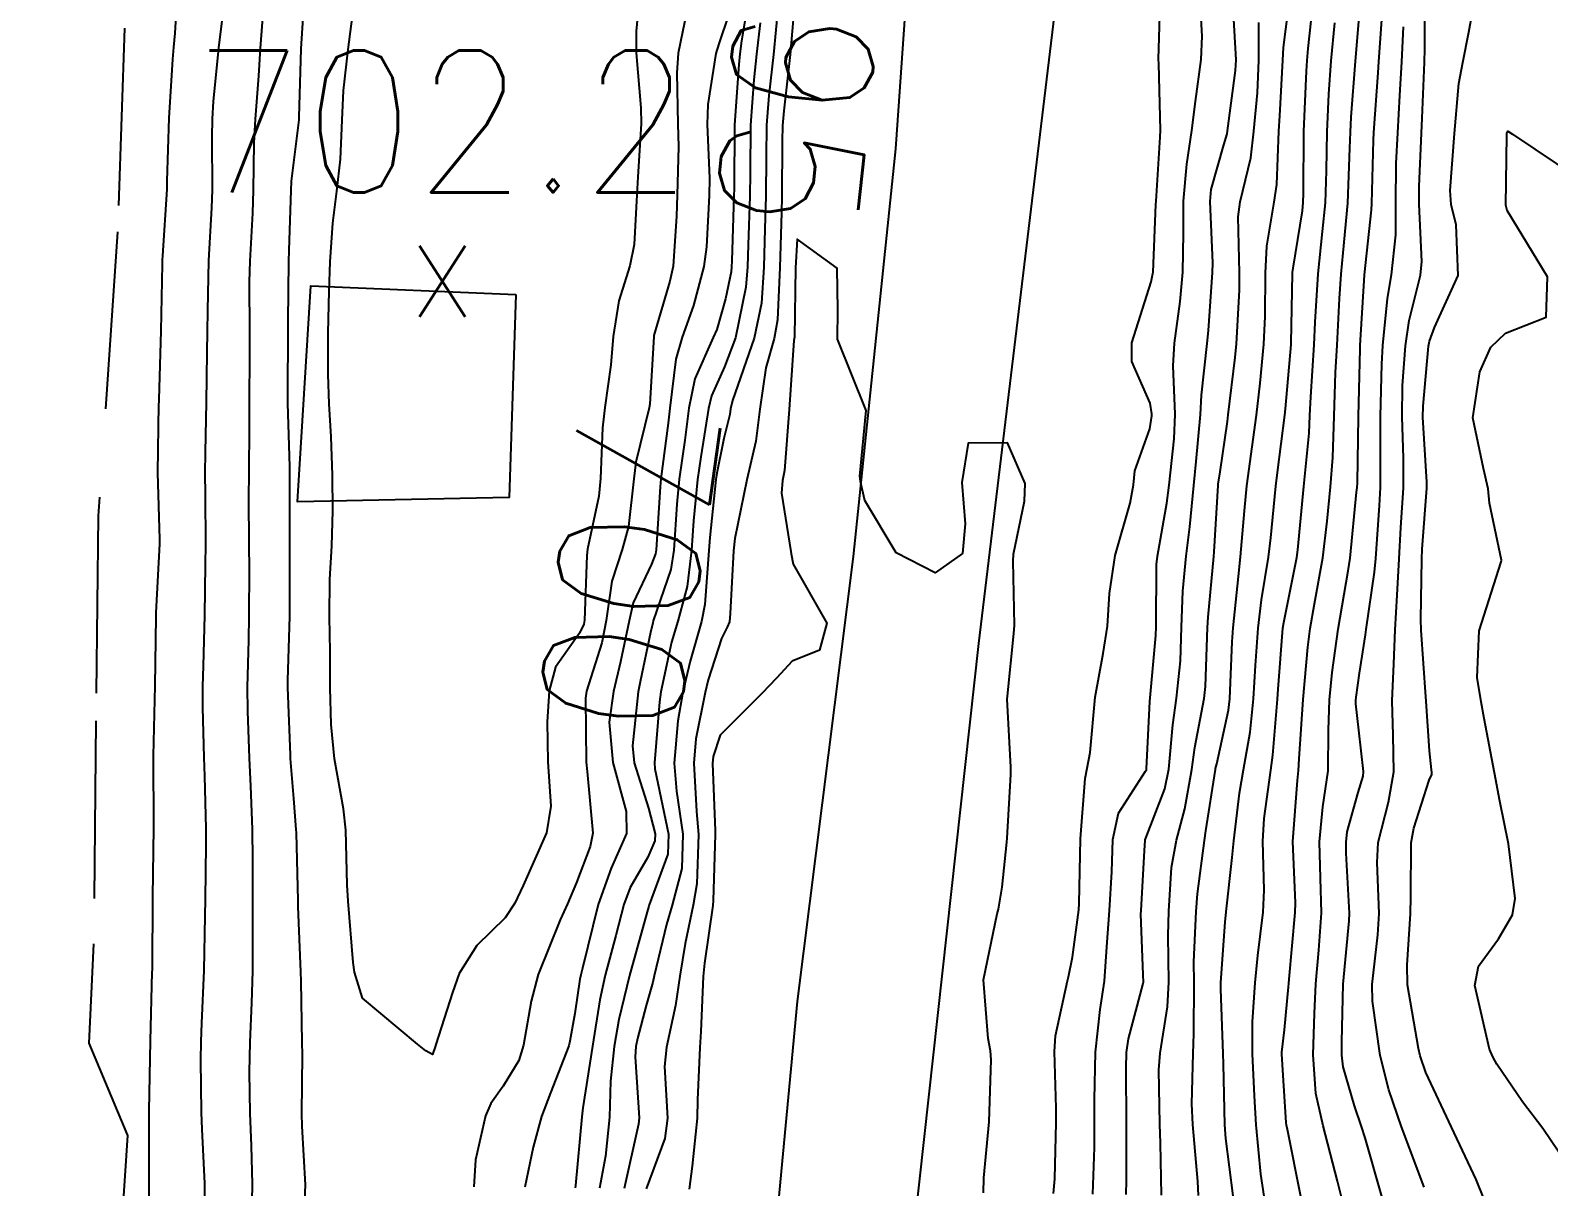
# Model space of a CAD drawing. Header units: metres. Extents: x 298520 to 308411, y 7433745 to 7450750.
# Drawn here: x 300827.6 to 300870.4, y 7448141.55 to 7448174.13 of the extents above; entities that cross this region are included whole.
import ezdxf
from ezdxf.enums import TextEntityAlignment as Align

# ---------------------------------------------------------------- set-up
doc = ezdxf.new("R2010")
doc.units = ezdxf.units.M
doc.header["$LTSCALE"] = 10
doc.linetypes.add('DASHED', pattern=[0.75, 0.5, -0.25])
for name, color, linetype in [('Cotas', 45, 'Continuous'), ('Curvas de Nivel 1m', 11, 'Continuous'), ('Curvas de Nivel 5m', 15, 'Continuous'), ('Edificações', 30, 'Continuous'), ('Linha Férrea', 251, 'TRACKS'), ('Pontos Cotados', 45, 'Continuous'), ('Vias Secundárias', 230, 'DASHED')]:
    doc.layers.add(name, color=color, linetype=linetype)
doc.styles.add('Style-STANDARD', font='STANDARD.shx')
doc.linetypes.add('TRACKS', pattern='A,0.15,[130,ltypeshp.shx,S=0.25,R=0,X=0,Y=0],0.15', length=0.3)

# ---------------------------------------------------------------- blocks, each defined once
blk = doc.blocks.new('ELVTXT_59')
at = {"layer": 'Pontos Cotados', "linetype": 'Continuous', "style": 'Style-STANDARD'}
for s, height, p in [('702.2', 4, (0, 4)), ('x', 3, (0, 0))]:
    blk.add_text(s, height=height, dxfattribs=at).set_placement(p, align=Align.MIDDLE_CENTER)

msp = doc.modelspace()

# ---------------------------------------------------------------- linework, layer by layer
at = {"layer": 'Curvas de Nivel 1m', "flags": 128}
for points, elevation in [([(300830.972, 7448139.659), (300830.952, 7448141.609), (300830.949, 7448141.659), (300830.95, 7448141.706), (300830.953, 7448143.66), (300830.953, 7448143.689), (300830.985, 7448145.659), (300831.041, 7448147.589), (300831.045, 7448147.659), (300831.045, 7448147.731), (300831.052, 7448149.659), (300831.054, 7448149.719), (300831.082, 7448151.659), (300831.081, 7448151.717), (300831.072, 7448153.66), (300831.072, 7448153.689), (300831.119, 7448155.659), (300831.149, 7448157.602), (300831.148, 7448157.659), (300831.152, 7448157.718), (300831.251, 7448159.658), (300831.251, 7448159.794), (300831.195, 7448161.659), (300831.229, 7448163.592), (300831.231, 7448163.659), (300831.233, 7448163.728), (300831.286, 7448165.658), (300831.325, 7448167.544), (300831.33, 7448167.658), (300831.334, 7448167.778), (300831.457, 7448169.657), (300831.464, 7448169.885), (300831.52, 7448171.656), (300831.618, 7448173.315), (300831.649, 7448173.655), (300831.685, 7448174.052), (300831.783, 7448175.653)], 697), ([(300832.532, 7448139.981), (300832.52, 7448141.636), (300832.448, 7448143.167), (300832.43, 7448143.637), (300832.412, 7448145.112), (300832.414, 7448145.638), (300832.436, 7448146.152), (300832.505, 7448147.637), (300832.533, 7448149.181), (300832.537, 7448149.637), (300832.558, 7448151.187), (300832.559, 7448151.637), (300832.519, 7448153.119), (300832.504, 7448153.638), (300832.469, 7448155.051), (300832.468, 7448155.639), (300832.484, 7448156.227), (300832.52, 7448157.639), (300832.543, 7448159.074), (300832.551, 7448159.638), (300832.539, 7448161.051), (300832.532, 7448161.639), (300832.537, 7448162.245), (300832.568, 7448163.639), (300832.59, 7448165.052), (300832.601, 7448165.639), (300832.61, 7448166.221), (300832.634, 7448167.639), (300832.718, 7448169.127), (300832.739, 7448169.637), (300832.73, 7448171.12), (300832.742, 7448171.638), (300832.77, 7448172.127), (300832.917, 7448173.635), (300833.138, 7448175.469)], 698), ([(300844.812, 7448175.495), (300844.676, 7448174.109), (300844.678, 7448173.496), (300844.809, 7448171.945), (300844.82, 7448171.494), (300844.732, 7448170.001), (300844.703, 7448169.495), (300844.622, 7448168.093), (300844.502, 7448167.497), (300844.191, 7448166.507), (300844.035, 7448165.501), (300843.971, 7448164.706), (300843.798, 7448163.504), (300843.731, 7448162.927), (300843.677, 7448161.505), (300843.63, 7448161.003), (300843.312, 7448159.508), (300843.287, 7448159.332), (300843.225, 7448157.509), (300843.204, 7448157.396), (300843.087, 7448157.146), (300842.404, 7448156.189), (300842.228, 7448155.523), (300842.175, 7448154.644), (300842.19, 7448153.523), (300842.272, 7448152.274), (300842.154, 7448151.523), (300841.499, 7448150.034), (300841.259, 7448149.536), (300840.989, 7448149.12), (300840.189, 7448148.34), (300839.69, 7448147.553), (300839.504, 7448147.016), (300839.032, 7448145.559), (300839.011, 7448145.491), (300838.94, 7448145.272), (300838.75, 7448145.372), (300838.513, 7448145.566), (300836.962, 7448146.863), (300836.736, 7448147.592), (300836.699, 7448147.869), (300836.558, 7448149.594), (300836.535, 7448150.057), (300836.499, 7448151.595), (300836.427, 7448152.191), (300836.175, 7448153.599), (300836.081, 7448154.571), (300836.056, 7448155.6), (300836.05, 7448156.629), (300836.031, 7448157.601), (300836.045, 7448158.659), (300836.104, 7448159.6), (300836.134, 7448160.589), (300836.123, 7448161.6), (300836.079, 7448162.671), (300836.027, 7448163.601), (300836.001, 7448164.432), (300836.001, 7448165.602), (300836.024, 7448166.778), (300836.056, 7448167.602), (300836.129, 7448168.695), (300836.242, 7448169.6), (300836.343, 7448170.498), (300836.391, 7448171.599), (300836.435, 7448172.429), (300836.563, 7448173.591), (300836.751, 7448175.041)], 701), ([(300847.927, 7448175.461), (300847.651, 7448173.829), (300847.605, 7448173.465), (300847.575, 7448173.169), (300847.451, 7448171.467), (300847.44, 7448169.672), (300847.438, 7448169.467), (300847.378, 7448167.631), (300847.371, 7448167.468), (300847.359, 7448167.32), (300847.199, 7448166.562), (300846.954, 7448165.704), (300846.852, 7448165.473), (300846.338, 7448164.311), (300846.164, 7448163.48), (300846.049, 7448162.582), (300845.895, 7448161.482), (300845.827, 7448160.782), (300845.741, 7448159.484), (300845.655, 7448158.937), (300845.161, 7448157.489), (300845.147, 7448157.434), (300845.088, 7448157.16), (300844.79, 7448155.769), (300844.737, 7448155.493), (300844.574, 7448153.969), (300844.62, 7448153.494), (300845.024, 7448152.217), (300845.213, 7448151.488), (300845.205, 7448151.294), (300845.006, 7448150.829), (300844.515, 7448149.978), (300844.331, 7448149.497), (300844.105, 7448148.624), (300843.803, 7448147.508), (300843.655, 7448146.817), (300843.445, 7448145.512), (300843.175, 7448143.766), (300843.145, 7448143.517), (300842.967, 7448141.582), (300842.958, 7448141.519)], 698), ([(300857.556, 7448141.34), (300857.601, 7448142.651), (300857.604, 7448143.34), (300857.599, 7448144.01), (300857.628, 7448145.34), (300857.762, 7448146.537), (300857.881, 7448147.336), (300857.951, 7448148.304), (300858.024, 7448149.335), (300858.093, 7448150.423), (300858.119, 7448151.333), (300858.279, 7448152.077), (300859.042, 7448153.259), (300859.065, 7448153.297), (300859.066, 7448153.32), (300859.159, 7448155.222), (300859.166, 7448155.319), (300859.328, 7448157.079), (300859.337, 7448157.318), (300859.349, 7448159.079), (300859.373, 7448159.317), (300859.638, 7448160.805), (300859.703, 7448161.314), (300859.846, 7448162.62), (300859.875, 7448163.313), (300859.818, 7448164.672), (300859.852, 7448165.313), (300860.016, 7448166.49), (300860.09, 7448167.311), (300860.114, 7448168.416), (300860.114, 7448169.311), (300860.201, 7448170.353), (300860.348, 7448171.309), (300860.451, 7448172.122), (300860.612, 7448173.307), (300860.636, 7448173.96), (300860.562, 7448175.307)], 696), ([(300860.531, 7448141.304), (300860.511, 7448141.691), (300860.375, 7448143.305), (300860.349, 7448143.886), (300860.379, 7448145.306), (300860.405, 7448145.852), (300860.407, 7448147.306), (300860.404, 7448147.88), (300860.464, 7448149.305), (300860.5, 7448149.803), (300860.698, 7448151.303), (300860.742, 7448151.577), (300861.01, 7448153.3), (300861.015, 7448153.329), (300861.045, 7448153.466), (300861.38, 7448154.976), (300861.42, 7448155.296), (300861.482, 7448156.901), (300861.507, 7448157.296), (300861.658, 7448158.744), (300861.718, 7448159.294), (300861.833, 7448160.586), (300861.9, 7448161.292), (300862.048, 7448162.393), (300862.168, 7448163.29), (300862.269, 7448164.192), (300862.37, 7448165.288), (300862.411, 7448166.068), (300862.424, 7448167.288), (300862.455, 7448168.047), (300862.67, 7448169.286), (300862.742, 7448169.781), (300862.799, 7448171.285), (300862.821, 7448171.723), (300862.908, 7448173.284), (300862.928, 7448173.642), (300863.132, 7448175.282)], 699), ([(300848.687, 7448174.84), (300848.549, 7448173.451), (300848.422, 7448172.296), (300848.356, 7448171.453), (300848.342, 7448170.552), (300848.337, 7448169.453), (300848.309, 7448168.539), (300848.276, 7448167.454), (300848.212, 7448166.44), (300848.01, 7448165.458), (300847.399, 7448163.7), (300847.344, 7448163.467), (300847.319, 7448163.309), (300847.15, 7448162.629), (300846.953, 7448161.655), (300846.929, 7448161.472), (300846.754, 7448159.836), (300846.732, 7448159.474), (300846.617, 7448157.956), (300846.52, 7448157.476), (300846.201, 7448156.354), (300845.998, 7448155.481), (300845.859, 7448154.678), (300845.755, 7448153.483), (300845.819, 7448152.694), (300845.998, 7448151.48), (300845.97, 7448150.514), (300845.692, 7448149.483), (300845.538, 7448148.934), (300845.188, 7448147.488), (300845.146, 7448147.313), (300844.96, 7448146.656), (300844.716, 7448145.724), (300844.674, 7448145.494), (300844.652, 7448145.206), (300844.764, 7448143.492), (300844.743, 7448143.315), (300844.34, 7448141.498)], 696), ([(300858.491, 7448141.326), (300858.505, 7448141.72), (300858.5, 7448143.326), (300858.496, 7448144.884), (300858.505, 7448145.327), (300858.561, 7448145.714), (300858.972, 7448147.276), (300858.981, 7448147.312), (300858.975, 7448147.516), (300858.909, 7448149.239), (300858.912, 7448149.321), (300859.01, 7448151.022), (300859.03, 7448151.303), (300859.028, 7448151.32), (300859.587, 7448152.762), (300859.697, 7448153.313), (300859.811, 7448154.557), (300859.909, 7448155.312), (300860.021, 7448156.368), (300860.057, 7448157.31), (300860.089, 7448158.324), (300860.183, 7448159.309), (300860.291, 7448160.138), (300860.4, 7448161.307), (300860.468, 7448161.982), (300860.586, 7448163.306), (300860.621, 7448163.853), (300860.773, 7448165.304), (300860.816, 7448165.674), (300860.931, 7448167.303), (300860.933, 7448167.577), (300860.859, 7448169.304), (300860.892, 7448169.647), (300861.249, 7448170.901), (300861.337, 7448171.215), (300861.351, 7448171.299), (300861.577, 7448172.999), (300861.591, 7448173.297), (300861.494, 7448175.105)], 697), ([(300863.42, 7448141.272), (300863.042, 7448143.158), (300863.016, 7448143.279), (300863.001, 7448143.356), (300862.934, 7448144.395), (300862.885, 7448145.281), (300862.885, 7448145.339), (300862.953, 7448145.966), (300863.072, 7448147.178), (300863.081, 7448147.278), (300863.088, 7448147.392), (300863.262, 7448149.276), (300863.263, 7448149.543), (300863.191, 7448151.277), (300863.322, 7448152.992), (300863.351, 7448153.275), (300863.371, 7448153.6), (300863.481, 7448155.274), (300863.611, 7448156.746), (300863.68, 7448157.271), (300863.805, 7448157.974), (300864.035, 7448159.266), (300864.158, 7448160.299), (300864.254, 7448161.263), (300864.317, 7448162.091), (300864.356, 7448163.262), (300864.397, 7448164.484), (300864.44, 7448165.261), (300864.512, 7448166.576), (300864.555, 7448167.26), (300864.615, 7448167.856), (300864.74, 7448169.257), (300864.803, 7448170.811), (300864.815, 7448171.257), (300864.833, 7448171.683), (300864.957, 7448173.255), (300865.113, 7448175.065)], 702), ([(300868.574, 7448141.213), (300868.362, 7448141.755), (300867.665, 7448143.223), (300866.938, 7448144.767), (300866.783, 7448145.232), (300866.732, 7448145.447), (300866.421, 7448147.236), (300866.415, 7448147.799), (300866.513, 7448149.235), (300866.517, 7448149.716), (300866.527, 7448151.235), (300866.599, 7448151.654), (300867.04, 7448153.003), (300867.107, 7448153.165), (300867.113, 7448153.229), (300867.104, 7448153.289), (300867.049, 7448153.831), (300866.955, 7448155.231), (300866.946, 7448155.35), (300866.809, 7448157.233), (300866.803, 7448157.526), (300866.83, 7448159.233), (300866.842, 7448159.506), (300866.969, 7448161.232), (300866.969, 7448161.398), (300866.858, 7448163.233), (300866.862, 7448163.537), (300867.02, 7448165.232), (300867.044, 7448165.372), (300867.188, 7448165.753), (300867.849, 7448167.22), (300867.798, 7448168.648), (300867.653, 7448169.224), (300867.626, 7448169.614), (300867.747, 7448171.223), (300867.869, 7448172.626), (300867.98, 7448173.22), (300868.151, 7448174.076), (300868.363, 7448175.214)], 706), ([(300833.847, 7448140.662), (300833.868, 7448141.62), (300833.838, 7448142.697), (300833.8, 7448143.621), (300833.784, 7448144.772), (300833.803, 7448145.621), (300833.85, 7448146.73), (300833.874, 7448147.621), (300833.874, 7448148.731), (300833.875, 7448149.621), (300833.874, 7448150.752), (300833.864, 7448151.621), (300833.821, 7448152.833), (300833.785, 7448153.623), (300833.731, 7448154.949), (300833.723, 7448155.623), (300833.757, 7448156.95), (300833.769, 7448157.623), (300833.776, 7448158.953), (300833.773, 7448159.623), (300833.766, 7448160.984), (300833.769, 7448161.624), (300833.782, 7448162.996), (300833.781, 7448163.624), (300833.786, 7448165.015), (300833.786, 7448165.624), (300833.782, 7448167.046), (300833.799, 7448167.624), (300833.872, 7448168.978), (300833.89, 7448169.623), (300833.91, 7448170.96), (300833.949, 7448171.623), (300834.045, 7448172.848), (300834.087, 7448173.622), (300834.154, 7448174.484)], 699), ([(300847.294, 7448174.588), (300847.01, 7448173.748), (300846.929, 7448173.474), (300846.697, 7448172.04), (300846.678, 7448171.476), (300846.746, 7448169.967), (300846.742, 7448169.475), (300846.665, 7448168.029), (300846.59, 7448167.476), (300846.298, 7448166.378), (300845.974, 7448165.482), (300845.799, 7448164.861), (300845.633, 7448163.485), (300845.585, 7448163.057), (300845.378, 7448161.488), (300845.355, 7448161.263), (300845.241, 7448159.489), (300845.225, 7448159.375), (300845.109, 7448159.089), (300844.598, 7448157.994), (300844.479, 7448157.496), (300844.242, 7448156.332), (300844.04, 7448155.5), (300843.92, 7448154.635), (300844.019, 7448153.5), (300844.396, 7448152.123), (300844.406, 7448151.496), (300843.979, 7448150.524), (300843.609, 7448149.504), (300843.164, 7448147.707), (300843.117, 7448147.518), (300843.092, 7448147.398), (300842.956, 7448146.425), (300842.815, 7448145.652), (300842.779, 7448145.522), (300842.264, 7448144.193), (300842.015, 7448143.529), (300841.78, 7448142.666), (300841.539, 7448141.534)], 699), ([(300864.562, 7448141.255), (300864.455, 7448141.701), (300864.046, 7448143.263), (300863.842, 7448144.177), (300863.765, 7448145.268), (300863.804, 7448146.424), (300863.841, 7448147.267), (300863.926, 7448148.209), (300864.001, 7448149.265), (300863.975, 7448150.238), (300863.94, 7448151.266), (300864.042, 7448152.25), (300864.184, 7448153.263), (300864.2, 7448154.409), (300864.223, 7448155.263), (300864.299, 7448156.037), (300864.47, 7448157.259), (300864.755, 7448158.901), (300864.808, 7448159.255), (300864.991, 7448161.112), (300865.007, 7448161.252), (300865.011, 7448161.375), (300865.04, 7448163.252), (300865.087, 7448165.157), (300865.091, 7448165.251), (300865.201, 7448167.078), (300865.211, 7448167.242), (300865.411, 7448169.067), (300865.419, 7448169.248), (300865.465, 7448171.033), (300865.477, 7448171.248), (300865.596, 7448172.929), (300865.619, 7448173.247), (300865.725, 7448174.82)], 703), ([(300848.177, 7448174.342), (300848.076, 7448173.458), (300848.001, 7448172.73), (300847.902, 7448171.46), (300847.89, 7448170.111), (300847.884, 7448169.46), (300847.841, 7448168.082), (300847.822, 7448167.461), (300847.776, 7448166.89), (300847.479, 7448165.466), (300847.175, 7448164.651), (300846.808, 7448163.832), (300846.716, 7448163.474), (300846.505, 7448162.114), (300846.413, 7448161.477), (300846.295, 7448160.305), (300846.238, 7448159.479), (300846.119, 7448158.463), (300845.851, 7448157.482), (300845.68, 7448156.888), (300845.378, 7448155.487), (300845.337, 7448155.21), (300845.194, 7448153.488), (300845.209, 7448153.32), (300845.593, 7448151.484), (300845.573, 7448150.919), (300845.045, 7448149.489), (300845.034, 7448149.448), (300844.991, 7448149.296), (300844.489, 7448147.497), (300844.194, 7448146.261), (300844.059, 7448145.503), (300843.955, 7448144.526), (300843.925, 7448143.505), (300843.818, 7448142.412), (300843.649, 7448141.509)], 697), ([(300859.492, 7448141.314), (300859.458, 7448142.771), (300859.441, 7448143.315), (300859.41, 7448144.844), (300859.452, 7448145.315), (300859.659, 7448146.616), (300859.695, 7448147.313), (300859.675, 7448148.624), (300859.692, 7448149.313), (300859.771, 7448150.546), (300859.909, 7448151.311), (300860.144, 7448152.191), (300860.344, 7448153.307), (300860.428, 7448153.927), (300860.692, 7448155.304), (300860.733, 7448155.638), (300860.79, 7448157.303), (300860.806, 7448157.593), (300860.965, 7448159.301), (300860.979, 7448159.436), (300861.087, 7448161.3), (300861.089, 7448161.345), (300861.139, 7448161.693), (300861.346, 7448163.112), (300861.369, 7448163.298), (300861.565, 7448164.91), (300861.602, 7448165.296), (300861.688, 7448166.806), (300861.689, 7448167.295), (300861.652, 7448168.87), (300861.711, 7448169.295), (300862.004, 7448170.534), (300862.097, 7448171.292), (300862.192, 7448172.368), (300862.233, 7448173.291), (300862.237, 7448174.347)], 698), ([(300862.387, 7448141.285), (300862.289, 7448141.899), (300862.159, 7448143.288), (300862.111, 7448144.108), (300862.058, 7448145.289), (300862.053, 7448146.192), (300862.127, 7448147.288), (300862.205, 7448148.063), (300862.353, 7448149.286), (300862.383, 7448149.903), (300862.347, 7448151.287), (300862.386, 7448151.923), (300862.575, 7448153.285), (300862.625, 7448153.706), (300862.761, 7448155.283), (300862.781, 7448155.569), (300862.91, 7448157.282), (300862.934, 7448157.442), (300863.103, 7448158.288), (300863.301, 7448159.277), (300863.331, 7448159.492), (300863.504, 7448161.274), (300863.65, 7448162.778), (300863.675, 7448163.272), (300863.696, 7448163.8), (300863.793, 7448165.271), (300863.825, 7448165.906), (300863.902, 7448167.27), (300864.033, 7448168.456), (300864.111, 7448169.267), (300864.143, 7448170.167), (300864.159, 7448171.266), (300864.207, 7448172.328), (300864.275, 7448173.265), (300864.374, 7448174.344)], 701), ([(300865.706, 7448141.242), (300865.235, 7448142.93), (300865.13, 7448143.248), (300864.929, 7448143.826), (300864.61, 7448144.925), (300864.573, 7448145.256), (300864.576, 7448145.628), (300864.607, 7448147.255), (300864.778, 7448149.04), (300864.788, 7448149.253), (300864.699, 7448150.944), (300864.691, 7448151.255), (300864.726, 7448151.545), (300865.034, 7448152.654), (300865.172, 7448153.118), (300865.186, 7448153.249), (300865.055, 7448154.409), (300864.965, 7448155.155), (300864.965, 7448155.251), (300864.974, 7448155.341), (300865.074, 7448156.014), (300865.239, 7448157.1), (300865.259, 7448157.248), (300865.491, 7448158.864), (300865.532, 7448159.246), (300865.633, 7448160.739), (300865.66, 7448161.245), (300865.666, 7448162.734), (300865.663, 7448163.245), (300865.697, 7448164.725), (300865.727, 7448165.245), (300865.865, 7448166.575), (300865.974, 7448167.242), (300866.095, 7448168.366), (300866.098, 7448169.241), (300866.109, 7448170.377), (300866.151, 7448171.241), (300866.213, 7448172.296), (300866.266, 7448173.24), (300866.309, 7448174.224)], 704), ([(300870.908, 7448142.199), (300870.239, 7448143.19), (300869.667, 7448143.936), (300868.941, 7448144.999), (300868.826, 7448145.211), (300868.739, 7448145.419), (300868.325, 7448147.216), (300868.429, 7448147.765), (300868.986, 7448148.536), (300869.381, 7448149.204), (300869.462, 7448149.667), (300869.275, 7448151.206), (300869.031, 7448152.412), (300868.875, 7448153.212), (300868.589, 7448154.738), (300868.501, 7448155.208), (300868.393, 7448155.891), (300868.445, 7448157.21), (300869.063, 7448159.151), (300869.076, 7448159.201), (300868.734, 7448160.811), (300868.701, 7448161.206), (300868.566, 7448161.784), (300868.268, 7448163.213), (300868.468, 7448164.503), (300868.772, 7448165.206), (300869.187, 7448165.593), (300870.332, 7448166.048), (300870.369, 7448167.188), (300869.231, 7448169.05), (300869.194, 7448169.201), (300869.221, 7448171.169), (300869.223, 7448171.2), (300869.226, 7448171.227), (300869.254, 7448171.291), (300869.387, 7448171.199), (300871.241, 7448169.953)], 707), ([(300854.476, 7448141.376), (300854.479, 7448141.797), (300854.636, 7448143.374), (300854.69, 7448145.123), (300854.67, 7448145.374), (300854.599, 7448145.724), (300854.468, 7448147.378), (300854.86, 7448149.24), (300854.899, 7448149.371), (300854.999, 7448149.984), (300855.126, 7448151.254), (300855.135, 7448151.369), (300855.241, 7448153.166), (300855.245, 7448153.368), (300855.143, 7448155.288), (300855.145, 7448155.369), (300855.326, 7448157.131), (300855.342, 7448157.368), (300855.309, 7448159.169), (300855.321, 7448159.368), (300855.628, 7448160.865), (300855.642, 7448161.365), (300855.15, 7448162.507), (300854.036, 7448162.501), (300853.863, 7448161.389), (300853.955, 7448160.221), (300853.876, 7448159.389), (300853.107, 7448158.841), (300852.007, 7448159.411), (300851.128, 7448160.881), (300851, 7448161.421), (300850.988, 7448161.569), (300851.163, 7448163.42), (300850.357, 7448165.428), (300850.367, 7448166.257), (300850.343, 7448167.429), (300849.221, 7448168.24), (300849.176, 7448167.441), (300849.145, 7448165.479), (300849.136, 7448165.441), (300849.126, 7448165.385), (300848.995, 7448163.443), (300848.858, 7448161.723), (300848.809, 7448161.445), (300848.776, 7448161.092), (300849.039, 7448159.441), (300849.051, 7448159.379), (300849.109, 7448159.089), (300850.051, 7448157.43), (300849.847, 7448156.667), (300849.077, 7448156.356), (300848.639, 7448155.877), (300848.23, 7448155.452), (300847.051, 7448154.271), (300846.851, 7448153.666), (300846.836, 7448153.472), (300846.903, 7448151.582), (300846.906, 7448151.471), (300846.854, 7448149.611), (300846.841, 7448149.472), (300846.609, 7448147.842), (300846.571, 7448147.474), (300846.505, 7448145.919), (300846.473, 7448145.475), (300846.405, 7448143.998), (300846.4, 7448143.475), (300846.257, 7448142.128), (300846.175, 7448141.477)], 694)]:
    msp.add_lwpolyline(points, dxfattribs=dict(at, elevation=elevation))
at = {"layer": 'Curvas de Nivel 5m', "flags": 128}
for points, elevation in [([(300849.18, 7448175.32), (300849.023, 7448173.444), (300848.842, 7448171.863), (300848.809, 7448171.447), (300848.8, 7448170.998), (300848.791, 7448169.447), (300848.777, 7448168.995), (300848.727, 7448167.447), (300848.668, 7448165.971), (300848.574, 7448165.449), (300848.34, 7448164.618), (300848.171, 7448163.455), (300848.054, 7448162.551), (300847.802, 7448161.46), (300847.463, 7448159.811), (300847.426, 7448159.465), (300847.326, 7448157.697), (300847.309, 7448157.467), (300847.246, 7448157.312), (300847.086, 7448156.99), (300846.715, 7448155.826), (300846.626, 7448155.474), (300846.363, 7448154.164), (300846.304, 7448153.477), (300846.379, 7448152.12), (300846.434, 7448151.476), (300846.395, 7448150.08), (300846.287, 7448149.477), (300846.063, 7448148.398), (300845.913, 7448147.481), (300845.785, 7448146.657), (300845.533, 7448145.484), (300845.484, 7448144.938), (300845.565, 7448143.484), (300845.493, 7448142.909), (300844.961, 7448141.489)], 695), ([(300861.507, 7448141.294), (300861.305, 7448142.908), (300861.277, 7448143.296), (300861.235, 7448145.002), (300861.227, 7448145.297), (300861.158, 7448147.111), (300861.161, 7448147.298), (300861.283, 7448149.004), (300861.315, 7448149.297), (300861.483, 7448150.82), (300861.529, 7448151.295), (300861.692, 7448152.634), (300861.804, 7448153.292), (300861.989, 7448154.355), (300862.085, 7448155.29), (300862.138, 7448156.229), (300862.211, 7448157.289), (300862.308, 7448158.081), (300862.503, 7448159.286), (300862.571, 7448159.832), (300862.712, 7448161.284), (300862.756, 7448161.666), (300862.962, 7448163.282), (300862.983, 7448163.464), (300863.142, 7448165.28), (300863.145, 7448165.318), (300863.182, 7448167.28), (300863.182, 7448167.301), (300863.205, 7448167.429), (300863.461, 7448169.045), (300863.483, 7448169.276), (300863.493, 7448169.534), (300863.503, 7448171.276), (300863.574, 7448172.98), (300863.596, 7448173.275), (300863.628, 7448173.617), (300863.805, 7448175.272)], 700), ([(300856.449, 7448141.354), (300856.482, 7448141.771), (300856.522, 7448143.354), (300856.521, 7448143.76), (300856.474, 7448145.355), (300856.505, 7448145.799), (300856.839, 7448147.351), (300856.866, 7448147.459), (300856.98, 7448148.012), (300857.164, 7448149.347), (300857.172, 7448149.524), (300857.21, 7448151.347), (300857.335, 7448153.049), (300857.398, 7448153.345), (300857.483, 7448153.779), (300857.617, 7448155.342), (300857.85, 7448156.57), (300857.97, 7448157.337), (300858.027, 7448158.261), (300858.188, 7448159.334), (300858.609, 7448160.809), (300858.698, 7448161.327), (300858.742, 7448161.722), (300859.157, 7448162.898), (300859.218, 7448163.264), (300859.221, 7448163.319), (300859.166, 7448163.625), (300858.65, 7448164.8), (300858.649, 7448165.328), (300859.2, 7448167.045), (300859.248, 7448167.274), (300859.254, 7448167.319), (300859.333, 7448169.217), (300859.335, 7448169.319), (300859.453, 7448171.116), (300859.459, 7448171.318), (300859.41, 7448173.189), (300859.408, 7448173.319), (300859.461, 7448175.159)], 695), ([(300866.897, 7448141.534), (300866.256, 7448143.237), (300865.895, 7448144.278), (300865.653, 7448145.243), (300865.438, 7448146.774), (300865.433, 7448147.245), (300865.589, 7448148.642), (300865.626, 7448149.244), (300865.565, 7448150.687), (300865.601, 7448151.244), (300865.886, 7448152.386), (300866.041, 7448153.24), (300866.02, 7448154.273), (300865.995, 7448155.241), (300866.042, 7448156.276), (300866.074, 7448157.24), (300866.133, 7448158.21), (300866.187, 7448159.239), (300866.238, 7448160.122), (300866.308, 7448161.238), (300866.309, 7448162.075), (300866.271, 7448163.239), (300866.286, 7448164.124), (300866.37, 7448165.238), (300866.475, 7448165.953), (300866.792, 7448167.234), (300866.828, 7448167.615), (300866.751, 7448169.235), (300866.749, 7448169.724), (300866.819, 7448171.234), (300866.839, 7448171.654), (300866.903, 7448173.234), (300866.911, 7448173.609), (300866.912, 7448175.234)], 705), ([(300835.339, 7448141.163), (300835.36, 7448141.605), (300835.268, 7448143.258), (300835.258, 7448143.607), (300835.273, 7448145.274), (300835.269, 7448145.607), (300835.233, 7448147.343), (300835.225, 7448147.607), (300835.155, 7448149.444), (300835.152, 7448149.608), (300835.102, 7448151.519), (300835.096, 7448151.609), (300835.026, 7448152.484), (300834.939, 7448153.611), (300834.937, 7448153.719), (300834.863, 7448155.612), (300834.862, 7448155.816), (300834.92, 7448157.612), (300834.922, 7448157.784), (300834.916, 7448159.612), (300834.92, 7448159.807), (300834.918, 7448161.612), (300834.913, 7448161.835), (300834.865, 7448163.613), (300834.863, 7448163.916), (300834.866, 7448165.613), (300834.871, 7448165.93), (300834.89, 7448167.613), (300834.9, 7448167.93), (300834.952, 7448169.613), (300834.968, 7448169.881), (300835.177, 7448171.611), (300835.185, 7448171.68), (300835.236, 7448173.61), (300835.292, 7448174.483)], 700), ([(300846.106, 7448174.671), (300845.865, 7448173.484), (300845.827, 7448172.932), (300845.858, 7448171.484), (300845.876, 7448170.854), (300845.841, 7448169.484), (300845.815, 7448168.896), (300845.72, 7448167.485), (300845.633, 7448167.059), (300845.183, 7448165.529), (300845.174, 7448165.499), (300845.063, 7448163.592), (300845.044, 7448163.491), (300844.675, 7448161.96), (300844.616, 7448161.495), (300844.468, 7448160.148), (300844.289, 7448159.498), (300843.999, 7448158.606), (300843.833, 7448157.503), (300843.715, 7448156.872), (300843.285, 7448155.508), (300843.252, 7448155.317), (300843.273, 7448153.508), (300843.296, 7448153.251), (300843.461, 7448151.506), (300843.383, 7448151.133), (300842.999, 7448150.121), (300842.745, 7448149.514), (300842.539, 7448149.067), (300841.917, 7448147.531), (300841.718, 7448146.776), (300841.507, 7448145.534), (300841.37, 7448145.104), (300840.931, 7448144.378), (300840.58, 7448143.89), (300840.438, 7448143.545), (300840.155, 7448142.303), (300840.107, 7448141.548)], 700)]:
    msp.add_lwpolyline(points, dxfattribs=dict(at, elevation=elevation))
at = {"layer": 'Edificações'}
msp.add_lwpolyline([(300841.285, 7448166.681), (300841.1, 7448160.97), (300835.136, 7448160.848), (300835.505, 7448166.927)], close=True, dxfattribs=at)
at = {"layer": 'Linha Férrea', "flags": 128}
for points in [[(298729.261, 7450749.95), (298734.809, 7450730.65), (298742.343, 7450703.451), (298750.119, 7450676.237), (298757.889, 7450649.199), (298765.189, 7450623.712), (298769.985, 7450606.424), (298776.494, 7450583.287), (298783.055, 7450560.248), (298788.164, 7450542.214), (298793.821, 7450521.584), (298798.125, 7450506.606), (298804.386, 7450484.418), (298809.295, 7450466.837), (298814.551, 7450448.858), (298819.559, 7450431.225), (298826.267, 7450408.649), (298831.926, 7450389.314), (298837.135, 7450370.779), (298842.092, 7450352.398), (298847.802, 7450331.823), (298852.149, 7450316.412), (298858.34, 7450294.769), (298862.969, 7450278.965), (298867.952, 7450260.088), (298870.924, 7450249.95), (298873.722, 7450238.982), (298878.355, 7450222.697), (298882.025, 7450210.358), (298885.603, 7450197.651), (298890.189, 7450181.049), (298894.637, 7450166.006), (298898.995, 7450149.812), (298904.361, 7450131.79), (298908.122, 7450117.709), (298911.93, 7450103.946), (298916.104, 7450089.039), (298920.554, 7450073.399), (298923.212, 7450064.319), (298926.468, 7450052.577), (298930.321, 7450038.956), (298934.723, 7450023.223), (298938.252, 7450011.622), (298941.509, 7449999.193), (298944.399, 7449989.651), (298947.701, 7449977.682), (298952.335, 7449961.49), (298956.967, 7449946.581), (298961.92, 7449929.017), (298965.909, 7449915.258), (298970.082, 7449900.905), (298973.936, 7449887.787), (298977.788, 7449874.853), (298981.549, 7449862.469), (298986.366, 7449847.197), (298989.852, 7449836.37), (298994.575, 7449822.337), (298999.437, 7449807.292), (299004.068, 7449794.269), (299008.7, 7449781.657), (299013.057, 7449770.328), (299018.285, 7449757.718), (299022.322, 7449748.037), (299026.817, 7449737.63), (299031.861, 7449726.852), (299036.814, 7449716.896), (299043.096, 7449705.205), (299047.821, 7449696.534), (299054.335, 7449685.572), (299060.664, 7449675.852), (299069.469, 7449663.104), (299077.541, 7449652.872), (299085.429, 7449643.336), (299089.832, 7449637.784), (299098.728, 7449628.561), (299107.993, 7449618.793), (299117.442, 7449610.031), (299127.077, 7449601.223), (299138.453, 7449591.782), (299150.409, 7449582.651), (299162.779, 7449573.982), (299174.004, 7449567.002), (299185.962, 7449560.295), (299199.698, 7449553.222), (299213.253, 7449547.024), (299227.033, 7449541.5), (299241.999, 7449536.525), (299258.424, 7449531.831), (299277.224, 7449527.814), (299295.935, 7449525.032), (299311.589, 7449523.57), (299326.876, 7449522.883), (299340.975, 7449522.747), (299353.572, 7449523.111), (299369.274, 7449524.069), (299382.826, 7449525.211), (299396.609, 7449526.717), (299414.178, 7449529.501), (299430.969, 7449532.603), (299440.142, 7449534.839), (299451.094, 7449537.487), (299469.666, 7449542.917), (299486.963, 7449547.755), (299510.376, 7449554.83), (299531.414, 7449561.037), (299544.903, 7449564.894), (299559.186, 7449569.068), (299590.197, 7449576.665), (299616.417, 7449582.259), (299645.03, 7449585.805), (299675.251, 7449587.635), (299705.522, 7449586.259), (299732.882, 7449582.825), (299762.581, 7449576.088), (299791.888, 7449566.944), (299816.217, 7449556.896), (299840.774, 7449544.781), (299859.676, 7449534.387), (299878.529, 7449521.308), (299897.376, 7449507.135), (299919.538, 7449486.991), (299927.658, 7449478.626), (299947.133, 7449456.962), (299961.499, 7449437.961), (299971.137, 7449424.784), (299981.869, 7449408.322), (299997.595, 7449383.682), (300016.228, 7449354.96), (300035.864, 7449324.687), (300055.136, 7449295.587), (300073.232, 7449268.397), (300085.868, 7449249.95), (300089.501, 7449244.778), (300101.211, 7449227.647), (300111.197, 7449214.14), (300124.752, 7449194.736), (300135.909, 7449179.759), (300148.296, 7449162.129), (300160.805, 7449144.566), (300173.129, 7449128.481), (300185.523, 7449112.088), (300198.402, 7449095.758), (300207.462, 7449083.98), (300220.094, 7449068.515), (300233.468, 7449051.744), (300246.778, 7449035.349), (300263.478, 7449015.076), (300277.526, 7448998.444), (300292.814, 7448981.501), (300306.688, 7448964.856), (300324.623, 7448944.393), (300340.398, 7448926.517), (300357.9, 7448907.843), (300372.755, 7448891.817), (300392.041, 7448871.054), (300410.717, 7448852.066), (300427.475, 7448834.137), (300439.245, 7448822.858), (300454.898, 7448806.525), (300473.448, 7448788.164), (300493.111, 7448768.808), (300511.705, 7448749.95), (300518.198, 7448743.612), (300525.672, 7448735.984), (300530.889, 7448730.361), (300538.141, 7448723.284), (300543.771, 7448717.624), (300548.924, 7448711.903), (300554.778, 7448706.093), (300562.444, 7448698.573), (300570.483, 7448690.198), (300580.06, 7448680.508), (300590.013, 7448670.628), (300599.102, 7448661.391), (300608.565, 7448651.702), (300616.68, 7448643.32), (300625.581, 7448633.859), (300633.62, 7448625.859), (300641.21, 7448617.858), (300649.582, 7448609.897), (300659.386, 7448599.72), (300667.387, 7448591.231), (300676.098, 7448582.784), (300683.871, 7448574.669), (300691.725, 7448567.153), (300703.33, 7448554.876), (300711.744, 7448546.351), (300718.093, 7448539.767), (300726.506, 7448530.983), (300733.153, 7448523.695), (300741.152, 7448514.418), (300747.426, 7448507.242), (300750.054, 7448504.018), (300758.169, 7448493.99), (300764.854, 7448485.238), (300772.251, 7448475.55), (300781.114, 7448462.855), (300788.178, 7448452.147), (300795.99, 7448439.115), (300802.712, 7448427.661), (300809.137, 7448414.665), (300814.959, 7448402.42), (300819.763, 7448391.601), (300824.722, 7448378.533), (300829.079, 7448366.59), (300833.249, 7448353.858), (300836.592, 7448342.438), (300839.822, 7448330.572), (300842.678, 7448317.912), (300845.758, 7448304.202), (300848.387, 7448291.169), (300849.927, 7448279.903), (300851.843, 7448266.756), (300852.632, 7448254.174), (300852.974, 7448249.95), (300853.718, 7448237.64), (300853.896, 7448226.066), (300854.164, 7448215.145), (300853.836, 7448203.832), (300853.598, 7448192.905), (300852.795, 7448182.25), (300851.991, 7448170.79), (300850.801, 7448159.302), (300849.223, 7448146.768), (300848.151, 7448135.486), (300846.96, 7448124.114), (300845.442, 7448113.546), (300844.222, 7448102.204), (300842.288, 7448090.385), (300840.978, 7448078.33), (300839.608, 7448068.386), (300838.209, 7448056.39), (300836.541, 7448045.166), (300835.023, 7448032.665), (300833.535, 7448020.341), (300832.284, 7448009.205), (300831.094, 7447998.637), (300829.874, 7447985.926), (300828.432, 7447973.713), (300826.546, 7447955.639), (300825.162, 7447943.391), (300824.986, 7447942.247), (300823.836, 7447930.96), (300822.657, 7447919.829), (300821.593, 7447909.075), (300820.243, 7447895.408), (300819.533, 7447885.934), (300818.679, 7447872.07), (300818.298, 7447858.799), (300817.927, 7447851.916), (300817.786, 7447841.862), (300817.933, 7447833.489), (300818.516, 7447815.843), (300820.361, 7447795.876), (300822.449, 7447776.733), (300825.922, 7447758.996), (300827.722, 7447750.217), (300828.687, 7447743.229), (300830.467, 7447731.539), (300833.751, 7447711.152), (300838.977, 7447681.969), (300842.161, 7447664.851), (300846.249, 7447643.566), (300856.898, 7447587.933), (300861.3, 7447564.706), (300863.731, 7447552.015), (300867.081, 7447534.8), (300870.251, 7447518.153), (300879.139, 7447471.406), (300882.717, 7447452.426), (300886.196, 7447433.436), (300890.621, 7447408.952), (300893.065, 7447393.996), (300894.895, 7447382.534), (300896.018, 7447374.923), (300897.056, 7447367.88), (300898.671, 7447355.202), (300899.884, 7447344.173), (300901.155, 7447328.57), (300902.425, 7447306.17), (300902.632, 7447290.927), (300902.643, 7447274.906), (300901.209, 7447249.806), (300899.894, 7447235.454), (300897.424, 7447214.973), (300896.24, 7447207.108, -0.017609), (300893.245, 7447191.067), (300890.79, 7447180.008), (300886.347, 7447162.337), (300883.122, 7447151.267), (300877.521, 7447133.871), (300873.858, 7447123.752), (300865.532, 7447103.056), (300859.822, 7447090.388), (300850.503, 7447071.406), (300846.315, 7447063.106), (300836.805, 7447045.834), (300827.664, 7447031.197), (300815.395, 7447013.014), (300803.069, 7446996.228), (300792.968, 7446983.245), (300781.446, 7446969.292), (300759.63, 7446945.435), (300748.36, 7446933.669), (300737.301, 7446922.447), (300720.178, 7446905.644), (300707.821, 7446893.561), (300697.057, 7446883.028), (300686.376, 7446872.224), (300676.506, 7446862.329), (300660.145, 7446845.845), (300651.989, 7446837.638), (300637.917, 7446823.835), (300624.102, 7446810.419), (300614.955, 7446801.573), (300610.107, 7446796.538), (300599.124, 7446785.64, 0.017844), (300588.776, 7446774.611), (300582.973, 7446768.596), (300572.807, 7446757.15), (300570.635, 7446754.423, -0.018804), (300566.868, 7446749.902, -0.021463), (300565.197, 7446747.771, 0.014089), (300560.744, 7446742.236), (300556.818, 7446737.065), (300549.018, 7446726.402), (300544.903, 7446720.152), (300542.989, 7446717.435), (300540.702, 7446714.014), (300534.516, 7446704.131), (300528.813, 7446694.775), (300525.37, 7446688.688), (300519.775, 7446678.443, 0.017217), (300513.559, 7446666.068), (300510.115, 7446659.471), (300505.35, 7446648.44), (300501.39, 7446638.953, 0.017957), (300498.447, 7446631.125), (300492.383, 7446614.647), (300488.086, 7446600.958), (300484.889, 7446590.082), (300482.448, 7446580.533), (300479.028, 7446566.174), (300474.999, 7446546.195), (300472.245, 7446530.076), (300469.723, 7446510.133), (300467.649, 7446494.09), (300465.343, 7446472.628), (300462.509, 7446448.283), (300460.589, 7446427.75), (300458.173, 7446403.459), (300455.716, 7446377.743), (300453.679, 7446357.578), (300451.179, 7446331.957), (300448.408, 7446302.907), (300446.096, 7446278.461), (300443.948, 7446255.986), (300443.327, 7446249.95), (300441.921, 7446236.026), (300439.714, 7446214.959), (300437.145, 7446189.663), (300434.772, 7446164.489), (300432.986, 7446145.942), (300427.675, 7446092.019), (300425.457, 7446069.071), (300422.052, 7446034.05), (300420.454, 7446017.74), (300416.946, 7445981.751), (300414.159, 7445952.95), (300410.686, 7445916.311), (300408.437, 7445891.812), (300405.718, 7445868.171), (300403.766, 7445842.739), (300401.654, 7445818.651), (300400.337, 7445806.143), (300399.876, 7445801.282), (300399.266, 7445794.558)], [(298905.363, 7450145.031), (298910.207, 7450124.873), (298915.002, 7450108.012), (298921.739, 7450085.266), (298926.98, 7450064.83), (298931.003, 7450051.742), (298934.224, 7450039.953), (298937.65, 7450027.983), (298940.458, 7450017.786), (298943.206, 7450008.624), (298945.866, 7449998.811), (298948.85, 7449988.084), (298952.218, 7449977.183), (298954.849, 7449967.637), (298957.892, 7449956.733), (298961.763, 7449943.848), (298964.896, 7449932.558), (298968.973, 7449920.293), (298972.372, 7449908.382), (298975.8, 7449896.208), (298979.287, 7449884.682), (298982.035, 7449875.079), (298985.463, 7449863.464), (298988.891, 7449853.475), (298994.252, 7449836.792), (298999.642, 7449820.007), (299004.122, 7449806.223), (299009.577, 7449791.55), (299017.072, 7449771.922), (299023.852, 7449755.78), (299031.351, 7449735.099), (299042.615, 7449714.768), (299049.157, 7449702.257), (299057.947, 7449687.795), (299067.128, 7449674.025), (299074.388, 7449663.764), (299083.266, 7449652.271), (299093.226, 7449640.21), (299104.865, 7449628.3), (299116.059, 7449616.929), (299127.188, 7449606.965), (299134.846, 7449600.398), (299146.061, 7449590.999), (299159.8, 7449581.134), (299172.881, 7449572.672), (299188.754, 7449563.553), (299203.487, 7449555.781), (299219.692, 7449548.782), (299229.285, 7449544.979), (299249.695, 7449538.196), (299264.418, 7449534.22), (299286.841, 7449530.183), (299305.276, 7449527.832), (299319.472, 7449527.113), (299340.209, 7449526.73), (299362.575, 7449527.496), (299380.335, 7449528.889), (299402.027, 7449531.43), (299418.393, 7449534.55), (299439.271, 7449538.773), (299455.546, 7449542.61), (299468.219, 7449546.447), (299486.071, 7449551.679), (299502.678, 7449556.429), (299521.873, 7449562.476), (299544.903, 7449569.511), (299558.765, 7449572.874), (299572.65, 7449576.475), (299589.389, 7449580.647), (299603.615, 7449583.903), (299623.713, 7449587.445), (299640.449, 7449589.67), (299657.813, 7449590.983), (299675.925, 7449591.554), (299694.255, 7449591.042), (299708.541, 7449590.126), (299722.182, 7449588.244), (299738.919, 7449585.56), (299759.653, 7449580.821), (299775.25, 7449576.474), (299786.436, 7449572.94), (299797.015, 7449569.282), (299807.003, 7449565.52), (299816.424, 7449561.561), (299823.596, 7449557.979), (299834.148, 7449553.022), (299842.943, 7449548.641), (299850.946, 7449544.045), (299857.58, 7449540.07), (299867.592, 7449534.039), (299879.685, 7449526.144), (299888.765, 7449519.647), (299901.686, 7449509.708), (299911.305, 7449500.703), (299920.635, 7449492.515), (299928.708, 7449484.626), (299935.814, 7449476.733), (299943.925, 7449467.258), (299951.104, 7449459.003), (299957.671, 7449450.784), (299963.484, 7449442.67), (299970.77, 7449432.303), (299976.475, 7449423.904), (299982.432, 7449414.862), (299988.891, 7449404.85), (299995.852, 7449394.443), (300002.312, 7449383.928), (300010.887, 7449370.223), (300018.781, 7449358.239), (300026.569, 7449345.892), (300033.388, 7449335.88), (300041.176, 7449324.037), (300049.358, 7449311.838), (300057.288, 7449299.745), (300065.47, 7449287.364), (300073.508, 7449275.701), (300081.011, 7449264.541), (300090.196, 7449251.298), (300091.164, 7449249.95), (300100.525, 7449236.167), (300109.403, 7449223.951), (300117.162, 7449213.187), (300127.336, 7449198.457), (300139.6, 7449181.446), (300149.952, 7449166.72), (300159.813, 7449153.466), (300168.75, 7449141.382), (300179.779, 7449126.346), (300190.932, 7449112.414), (300203.876, 7449095.222), (300217.308, 7449078.587), (300230.374, 7449062.005), (300242.887, 7449046.162), (300256.877, 7449029.774), (300272.777, 7449010.921), (300288.309, 7448992.868), (300306.303, 7448971.97), (300322.512, 7448953.54), (300337.055, 7448937.024), (300349.196, 7448923.521), (300363.433, 7448907.803), (300372.178, 7448898.27), (300387.649, 7448881.624), (300402.322, 7448866.086), (300417.298, 7448851.105), (300428.763, 7448838.962), (300440.716, 7448827.379), (300454.398, 7448813.148), (300467.461, 7448800.639), (300481.638, 7448785.533), (300502.227, 7448765.254), (300514.06, 7448753.852), (300517.826, 7448749.95), (300528.275, 7448738.976), (300540.783, 7448726.333), (300551.364, 7448715.261), (300568.358, 7448698.083), (300580.431, 7448686.447), (300591.073, 7448675.242), (300605.822, 7448659.996), (300619.827, 7448645.871), (300631.531, 7448633.85), (300641.93, 7448623.388), (300651.196, 7448614.132), (300663.21, 7448601.736), (300675.654, 7448588.967), (300686.366, 7448579.136), (300697.132, 7448567.001), (300714.307, 7448549.82), (300728.065, 7448535.254), (300742.189, 7448519.954), (300754.02, 7448506), (300763.608, 7448493.67), (300772.134, 7448482.969), (300781.594, 7448469.905), (300789.873, 7448457.453), (300798.087, 7448444.138), (300806.367, 7448430.378), (300809.353, 7448423.731), (300815.826, 7448410.715), (300822.176, 7448396.83), (300827.777, 7448382.459), (300832.26, 7448369.325), (300838.297, 7448352.647), (300842.655, 7448335.903), (300846.951, 7448318.72), (300850.061, 7448305.153), (300853.485, 7448286.05), (300855.912, 7448269.922), (300857.341, 7448249.95), (300858.33, 7448231.606), (300857.942, 7448206.205), (300856.925, 7448178.368), (300854.333, 7448156.855), (300851.333, 7448129.708), (300849.095, 7448108.502), (300845.739, 7448085.317), (300843.044, 7448064.17), (300840.396, 7448043.097), (300838.567, 7448030.951), (300837.041, 7448016.016), (300835.11, 7447994.958), (300832.975, 7447975.28), (300830.738, 7447953.623), (300829.108, 7447937.188), (300828.366, 7447933.435), (300827.045, 7447924.743), (300825.629, 7447910.191), (300824.268, 7447895.589), (300822.966, 7447881.617), (300821.953, 7447863.074), (300821.73, 7447846.352), (300821.738, 7447838.346), (300822.298, 7447822.796), (300823.264, 7447806.625), (300824.128, 7447792.391), (300826.211, 7447777.691), (300829.715, 7447760.435), (300831.501, 7447751.07), (300833.495, 7447738.255), (300836.415, 7447720.056), (300862.711, 7447579.549), (300879.787, 7447489.912), (300882.904, 7447473.371), (300886.736, 7447453.399), (300891.84, 7447425.61), (300894.824, 7447408.419), (300897.501, 7447392.308), (300900.259, 7447374.699), (300902.627, 7447356.768), (300903.989, 7447344.999), (300904.86, 7447335.88), (300905.847, 7447322.28), (300906.291, 7447313.022), (300906.573, 7447308.418), (300906.759, 7447298.893), (300906.88, 7447292.725, -0.006984), (300906.844, 7447284.829), (300906.695, 7447276.838), (300906.36, 7447267.883), (300905.744, 7447256.667), (300905.23, 7447249.95), (300904.292, 7447239.525), (300903.012, 7447227.25), (300901.034, 7447212.309), (300899.543, 7447202.921, -0.011988), (300897.909, 7447194.02), (300894.997, 7447180.769), (300891.356, 7447165.387), (300887.457, 7447151.115), (300883.301, 7447137.652), (300876.75, 7447119.219), (300874.099, 7447111.988), (300871.749, 7447106.138, -0.018309), (300868.914, 7447099.764, 0.011681), (300865.826, 7447093.061), (300860.469, 7447081.825), (300851.72, 7447064.422), (300846.208, 7447053.937), (300843.033, 7447048.479), (300836.89, 7447038.137), (300827.206, 7447022.921), (300821.11, 7447014.014), (300814.857, 7447005.089), (300809.628, 7446998.099), (300801.236, 7446986.884), (300791.122, 7446974.407), (300781.425, 7446962.969), (300774.943, 7446955.767), (300762.88, 7446942.762), (300751.299, 7446930.933), (300734.873, 7446914.565), (300727.949, 7446907.628), (300717.868, 7446897.443), (300705.6, 7446885.783), (300698.716, 7446879.048), (300668.127, 7446848.06), (300640.994, 7446821.407), (300627.442, 7446808.23), (300610.345, 7446790.697), (300597.443, 7446778.155), (300592.334, 7446772.486), (300571.229, 7446748.595), (300567.705, 7446744.65), (300564.743, 7446740.8), (300562.62, 7446737.769), (300551.356, 7446722.391), (300544.903, 7446712.981), (300541.869, 7446707.917), (300539.497, 7446704.103, 0.003437), (300530.37, 7446689.205, 0.010632), (300522.744, 7446675.931, 0.016565), (300518.05, 7446666.625, -0.011698), (300511.771, 7446653.868, 0.029635), (300510.132, 7446650.211), (300505.481, 7446638.898), (300500.314, 7446625.471), (300492.316, 7446601.197), (300488.229, 7446587.047), (300485.297, 7446575.185), (300482.347, 7446562.473), (300481.087, 7446556.089, 0.004599), (300479.148, 7446545.763), (300476.443, 7446530.265), (300474.645, 7446518.085), (300472.755, 7446502.987), (300471.297, 7446490.618), (300469.17, 7446472.092), (300467.901, 7446459.793), (300466.767, 7446449.806), (300465.445, 7446435.701), (300463.191, 7446412.592), (300462.659, 7446405.266), (300461.606, 7446397.228), (300459.608, 7446375.419), (300458.167, 7446361.3), (300456.938, 7446349.283), (300454.601, 7446324.341), (300452.383, 7446301.27), (300450.408, 7446280.731), (300448.612, 7446261.944), (300447.444, 7446249.79), (300445.943, 7446235.321), (300443.682, 7446213.965), (300443.009, 7446207.561), (300441.275, 7446189.511), (300439.198, 7446168.049), (300436.473, 7446140.607), (300434.029, 7446115.856), (300431.015, 7446085.098), (300427.797, 7446052.837), (300425.199, 7446025.415), (300423.636, 7446009.727), (300422.457, 7445994.573), (300421.615, 7445989.53), (300419.286, 7445963.664), (300415.807, 7445928.192), (300414.69, 7445917.527), (300413.782, 7445904.921), (300412.247, 7445888.391), (300411.949, 7445886.157), (300411.266, 7445881.618), (300410.692, 7445876.189), (300409.038, 7445857.286), (300407.606, 7445838.578), (300405.212, 7445812.517), (300404.532, 7445804.524), (300403.437, 7445794.141)]]:
    msp.add_lwpolyline(points, format="xyb", dxfattribs=at)
at = {"layer": 'Vias Secundárias'}
msp.add_lwpolyline([(300827.479, 7448207.625, -0.041238), (300830.869, 7448205.334, -0.270413), (300832.22, 7448201.807), (300832.307, 7448199.465), (300832.373, 7448197.484), (300831.566, 7448190.724), (300830.89, 7448185.098), (300830.695, 7448180.232), (300830.259, 7448174.191), (300830.063, 7448168.455), (300829.518, 7448160.45), (300829.452, 7448154.671), (300829.386, 7448148.387), (300829.255, 7448145.592), (300830.345, 7448142.993), (300829.682, 7448133.108), (300826.125, 7448133.425)], format="xyb", dxfattribs=at)

# ---------------------------------------------------------------- block references
at = {"layer": 'Pontos Cotados', "linetype": 'Continuous'}
msp.add_blockref('ELVTXT_59', (300839.213, 7448167.56, 702.19), dxfattribs=at)

# ---------------------------------------------------------------- texts
at = {"layer": 'Cotas', "style": 'Style-STANDARD'}
for s, rotation, p in [('695', 264.0307, (300849.36, 7448173.16, 695)), ('700', 262.0673, (300844.484, 7448159.02, 700))]:
    msp.add_text(s, height=4, rotation=rotation, dxfattribs=at).set_placement(p, align=Align.MIDDLE_CENTER)

doc.saveas('drawing.dxf')
